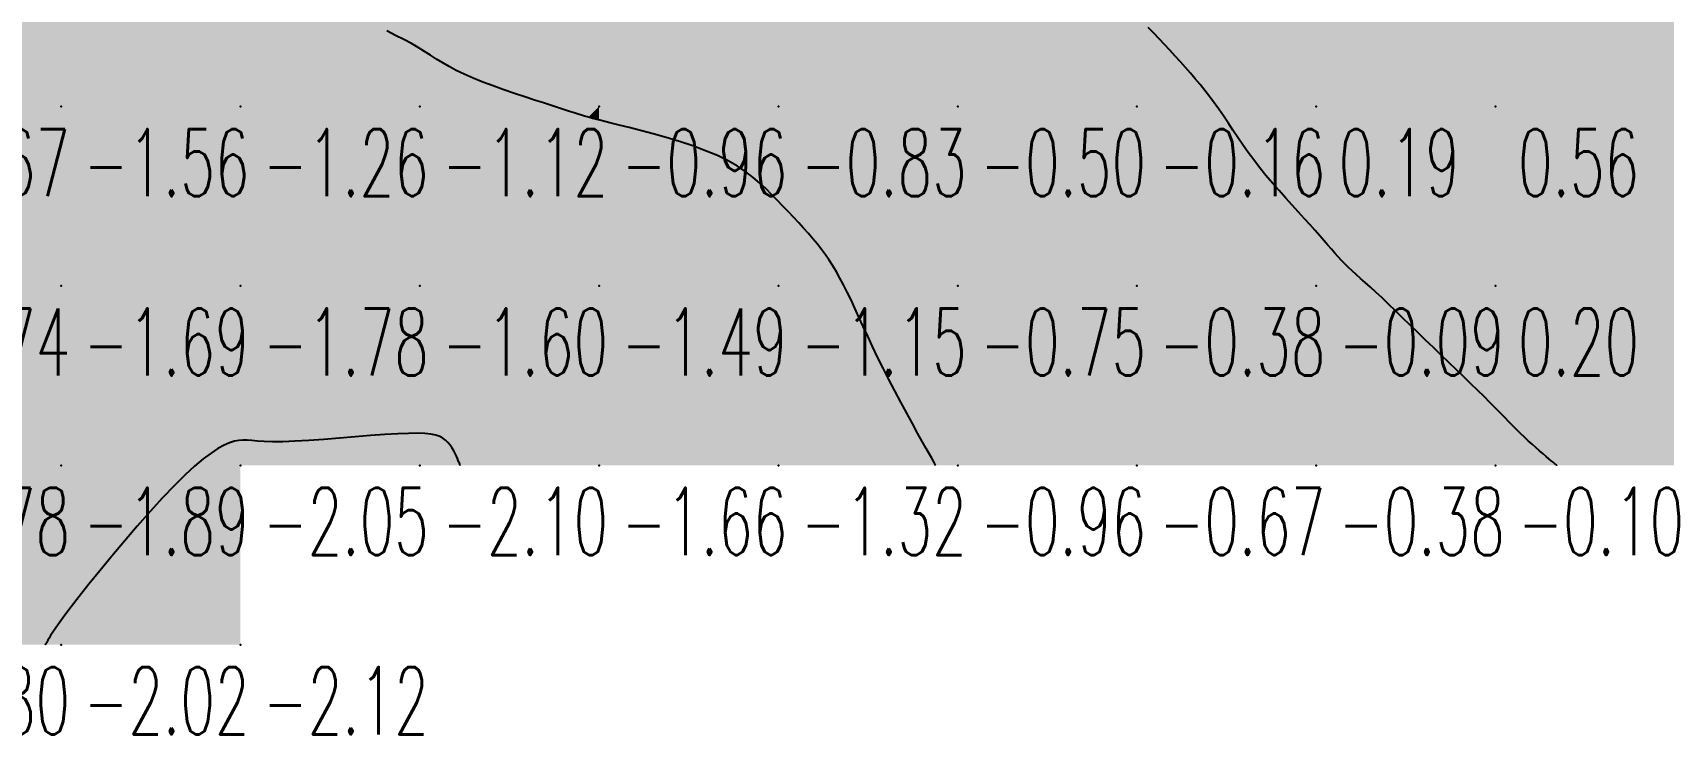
# Model space of a CAD drawing. Header units: millimetres. Extents: x 88261 to 90953, y 390274 to 392322.
# Drawn here: x 90588.7 to 90679.6, y 390432.2 to 390471.4 of the extents above; entities that cross this region are included whole.
import ezdxf
from ezdxf.enums import TextEntityAlignment as Align

# ---------------------------------------------------------------- set-up
doc = ezdxf.new("R2010")
doc.units = ezdxf.units.MM
doc.header["$LTSCALE"] = 25
for name, color, linetype in [('CN_03_00', 7, 'Continuous'), ('CN_04_00', 242, 'Continuous'), ('COTEAlt', 7, 'Continuous'), ('TN_COLORIAGE', 7, 'Continuous')]:
    doc.layers.add(name, color=color, linetype=linetype)
doc.styles.add('Simplex 1.0', font='Simplex.shx', dxfattribs={"width": 0.99, "height": 2.5})
doc.styles.get("Standard").update_dxf_attribs({"font": 'times.ttf'})

# ---------------------------------------------------------------- blocks, each defined once
blk = doc.blocks.new('COTE')
at = {"color": 0}
blk.add_point((0, 0), dxfattribs=at)
at = {"layer": 'COTEAlt'}
blk.add_attdef('ALT', text='', height=3.75, dxfattribs=at).set_placement((1.25, -1.25), align=Align.TOP_LEFT)

msp = doc.modelspace()

# ---------------------------------------------------------------- linework, layer by layer
at = {"layer": 'CN_03_00', "flags": 128}
for points, elevation in [([(90639.023, 390447.239), (90639.022, 390447.241), (90639.014, 390447.254), (90638.995, 390447.289), (90638.957, 390447.357), (90638.894, 390447.468), (90638.801, 390447.635), (90638.671, 390447.867), (90638.498, 390448.177), (90638.277, 390448.57), (90638.017, 390449.037), (90637.724, 390449.566), (90637.409, 390450.142), (90637.079, 390450.753), (90636.743, 390451.384), (90636.41, 390452.022), (90636.09, 390452.655), (90635.787, 390453.27), (90635.503, 390453.864), (90635.237, 390454.435), (90634.985, 390454.982), (90634.746, 390455.503), (90634.519, 390455.997), (90634.301, 390456.462), (90634.091, 390456.896), (90633.887, 390457.299), (90633.687, 390457.674), (90633.488, 390458.026), (90633.287, 390458.357), (90633.083, 390458.673), (90632.873, 390458.978), (90632.654, 390459.276), (90632.424, 390459.571), (90632.181, 390459.867), (90631.926, 390460.164), (90631.66, 390460.464), (90631.384, 390460.766), (90631.099, 390461.07), (90630.807, 390461.378), (90630.507, 390461.69), (90630.203, 390462.006), (90629.892, 390462.326), (90629.568, 390462.648), (90629.222, 390462.97), (90628.846, 390463.29), (90628.429, 390463.606), (90627.964, 390463.915), (90627.442, 390464.216), (90626.853, 390464.505), (90626.194, 390464.782), (90625.482, 390465.044), (90624.741, 390465.289), (90623.993, 390465.516), (90623.26, 390465.723), (90622.565, 390465.908), (90621.932, 390466.07), (90621.381, 390466.207), (90620.931, 390466.319), (90620.571, 390466.408), (90620.286, 390466.478), (90620.059, 390466.535), (90619.877, 390466.582), (90619.722, 390466.624), (90619.579, 390466.664), (90619.433, 390466.708), (90619.269, 390466.759), (90619.081, 390466.818), (90618.863, 390466.888), (90618.61, 390466.97), (90618.318, 390467.065), (90617.981, 390467.174), (90617.593, 390467.3), (90617.151, 390467.444), (90616.651, 390467.606), (90616.106, 390467.785), (90615.531, 390467.977), (90614.941, 390468.18), (90614.351, 390468.391), (90613.776, 390468.607), (90613.232, 390468.825), (90612.733, 390469.043), (90612.289, 390469.258), (90611.893, 390469.471), (90611.531, 390469.682), (90611.191, 390469.893), (90610.859, 390470.105), (90610.523, 390470.318), (90610.169, 390470.533), (90609.784, 390470.752), (90609.36, 390470.976), (90608.899, 390471.209), (90608.409, 390471.456)], -1), ([(90612.508, 390447.239), (90612.507, 390447.24), (90612.506, 390447.244), (90612.502, 390447.253), (90612.494, 390447.273), (90612.481, 390447.305), (90612.461, 390447.352), (90612.434, 390447.418), (90612.398, 390447.506), (90612.352, 390447.618), (90612.294, 390447.749), (90612.226, 390447.894), (90612.145, 390448.048), (90612.052, 390448.204), (90611.946, 390448.358), (90611.826, 390448.504), (90611.692, 390448.636), (90611.542, 390448.75), (90611.364, 390448.845), (90611.146, 390448.92), (90610.876, 390448.976), (90610.541, 390449.012), (90610.129, 390449.028), (90609.627, 390449.023), (90609.022, 390448.999), (90608.309, 390448.954), (90607.512, 390448.895), (90606.659, 390448.827), (90605.78, 390448.755), (90604.906, 390448.687), (90604.066, 390448.627), (90603.29, 390448.581), (90602.608, 390448.555), (90602.042, 390448.552), (90601.58, 390448.568), (90601.203, 390448.593), (90600.892, 390448.62), (90600.627, 390448.641), (90600.39, 390448.647), (90600.16, 390448.63), (90599.918, 390448.583), (90599.648, 390448.498), (90599.344, 390448.365), (90599, 390448.177), (90598.614, 390447.926), (90598.182, 390447.603), (90597.699, 390447.2), (90597.162, 390446.709), (90596.568, 390446.122), (90595.915, 390445.435), (90595.22, 390444.67), (90594.503, 390443.854), (90593.783, 390443.013), (90593.079, 390442.173), (90592.412, 390441.362), (90591.801, 390440.606), (90591.265, 390439.931), (90590.82, 390439.358), (90590.46, 390438.883), (90590.175, 390438.495), (90589.954, 390438.184), (90589.788, 390437.939), (90589.666, 390437.75), (90589.579, 390437.605), (90589.515, 390437.496), (90589.467, 390437.411), (90589.43, 390437.347), (90589.404, 390437.302), (90589.387, 390437.271), (90589.376, 390437.253), (90589.371, 390437.243), (90589.369, 390437.24), (90589.369, 390437.239)], -2)]:
    msp.add_lwpolyline(points, dxfattribs=dict(at, elevation=elevation))
at = {"layer": 'CN_04_00', "flags": 128}
msp.add_lwpolyline([(90673.664, 390447.239), (90673.663, 390447.24), (90673.659, 390447.243), (90673.647, 390447.253), (90673.625, 390447.272), (90673.588, 390447.302), (90673.533, 390447.348), (90673.456, 390447.413), (90673.353, 390447.498), (90673.223, 390447.606), (90673.067, 390447.736), (90672.892, 390447.885), (90672.699, 390448.05), (90672.495, 390448.228), (90672.283, 390448.416), (90672.067, 390448.613), (90671.852, 390448.814), (90671.64, 390449.018), (90671.429, 390449.227), (90671.214, 390449.444), (90670.991, 390449.672), (90670.755, 390449.914), (90670.503, 390450.172), (90670.229, 390450.449), (90669.93, 390450.749), (90669.602, 390451.072), (90669.248, 390451.418), (90668.871, 390451.783), (90668.475, 390452.165), (90668.064, 390452.56), (90667.641, 390452.967), (90667.21, 390453.382), (90666.775, 390453.803), (90666.339, 390454.226), (90665.906, 390454.647), (90665.479, 390455.062), (90665.063, 390455.466), (90664.661, 390455.855), (90664.277, 390456.225), (90663.914, 390456.57), (90663.576, 390456.887), (90663.266, 390457.173), (90662.982, 390457.43), (90662.721, 390457.664), (90662.48, 390457.88), (90662.255, 390458.083), (90662.045, 390458.277), (90661.845, 390458.468), (90661.654, 390458.661), (90661.466, 390458.859), (90661.28, 390459.067), (90661.089, 390459.286), (90660.889, 390459.519), (90660.676, 390459.77), (90660.445, 390460.039), (90660.191, 390460.33), (90659.91, 390460.646), (90659.599, 390460.988), (90659.263, 390461.353), (90658.908, 390461.738), (90658.542, 390462.14), (90658.169, 390462.554), (90657.798, 390462.977), (90657.435, 390463.405), (90657.086, 390463.836), (90656.757, 390464.265), (90656.445, 390464.69), (90656.149, 390465.111), (90655.866, 390465.526), (90655.594, 390465.932), (90655.329, 390466.33), (90655.068, 390466.716), (90654.81, 390467.09), (90654.552, 390467.451), (90654.293, 390467.799), (90654.031, 390468.137), (90653.767, 390468.467), (90653.5, 390468.791), (90653.228, 390469.11), (90652.952, 390469.427), (90652.669, 390469.744), (90652.381, 390470.061), (90652.087, 390470.379), (90651.788, 390470.699), (90651.486, 390471.018), (90651.181, 390471.338), (90650.875, 390471.658)], dxfattribs=at)
at = {"layer": 'TN_COLORIAGE', "color": 101}
for points in [[(90580.249, 390477.239, -1.277), (90580.249, 390467.239, -1.277), (90590.249, 390477.239, -1.277)], [(90580.249, 390467.239, -1.277), (90590.249, 390467.239, -1.277), (90590.249, 390477.239, -1.277)], [(90590.249, 390467.239, -1.047), (90600.249, 390467.239, -1.047), (90600.249, 390477.239, -1.047)], [(90590.249, 390477.239, -1.047), (90590.249, 390467.239, -1.047), (90600.249, 390477.239, -1.047)], [(90600.249, 390467.239, -1), (90605.623, 390472.614, -1), (90600.249, 390477.239, -1), (90601.954, 390477.239, -1)], [(90600.249, 390467.239, -1), (90605.623, 390472.614, -1), (90610.249, 390467.239, -1), (90610.249, 390470.705, -1)], [(90612.088, 390469.079, -1.12), (90610.249, 390470.705, -1.12), (90610.249, 390467.239, -1.12)], [(90612.088, 390469.079, -1.12), (90617.794, 390467.239, -1.12), (90610.249, 390467.239, -1.12)], [(90580.249, 390467.239, -1.56), (90580.249, 390457.239, -1.56), (90590.249, 390467.239, -1.56)], [(90580.249, 390457.239, -1.56), (90590.249, 390457.239, -1.56), (90590.249, 390467.239, -1.56)], [(90590.249, 390457.239, -1.264), (90600.249, 390457.239, -1.264), (90600.249, 390467.239, -1.264)], [(90590.249, 390467.239, -1.264), (90590.249, 390457.239, -1.264), (90600.249, 390467.239, -1.264)], [(90600.249, 390457.239, -1.12), (90610.249, 390457.239, -1.12), (90610.249, 390467.239, -1.12)], [(90600.249, 390467.239, -1.12), (90600.249, 390457.239, -1.12), (90610.249, 390467.239, -1.12)], [(90610.249, 390457.239, -1), (90619.638, 390466.629, -1), (90610.249, 390467.239, -1), (90617.794, 390467.239, -1)], [(90610.249, 390457.239, -1), (90619.638, 390466.629, -1), (90620.249, 390457.239, -1), (90620.249, 390466.493, -1)], [(90627.655, 390464.645, -1.485), (90620.249, 390466.493, -1.485), (90620.249, 390457.239, -1.485)], [(90620.249, 390457.239, -1), (90627.655, 390464.645, -1), (90630.249, 390457.239, -1), (90630.249, 390461.958, -1)], [(90632.567, 390459.558, -1.152), (90630.249, 390461.958, -1.152), (90630.249, 390457.239, -1.152)], [(90632.567, 390459.558, -1.152), (90634.027, 390457.239, -1.152), (90630.249, 390457.239, -1.152)], [(90580.249, 390457.239, -1.693), (90580.249, 390447.239, -1.693), (90590.249, 390457.239, -1.693)], [(90580.249, 390447.239, -1.693), (90590.249, 390447.239, -1.693), (90590.249, 390457.239, -1.693)], [(90597.227, 390447.239, -1.784), (90600.249, 390448.996, -1.784), (90590.249, 390447.239, -1.784), (90600.249, 390457.239, -1.784)], [(90590.249, 390457.239, -1.784), (90590.249, 390447.239, -1.784), (90600.249, 390457.239, -1.784)], [(90600.249, 390448.996, -1.602), (90601.288, 390448.279, -1.602), (90600.249, 390457.239, -1.602), (90610.249, 390457.239, -1.602)], [(90601.288, 390448.279, -1.602), (90610.249, 390449.218, -1.602), (90610.249, 390457.239, -1.602)], [(90610.249, 390449.218, -1.485), (90611.849, 390448.84, -1.485), (90610.249, 390457.239, -1.485), (90620.249, 390457.239, -1.485)], [(90612.508, 390447.239, -1.485), (90611.849, 390448.84, -1.485), (90620.249, 390447.239, -1.485), (90620.249, 390457.239, -1.485)], [(90620.249, 390447.239, -1.152), (90630.249, 390447.239, -1.152), (90630.249, 390457.239, -1.152)], [(90620.249, 390457.239, -1.152), (90620.249, 390447.239, -1.152), (90630.249, 390457.239, -1.152)], [(90630.249, 390447.239, -1), (90635.872, 390452.862, -1), (90630.249, 390457.239, -1), (90634.027, 390457.239, -1)], [(90635.872, 390452.862, -1.321), (90639.023, 390447.239, -1.321), (90630.249, 390447.239, -1.321)], [(90580.249, 390447.239, -1.894), (90580.249, 390437.239, -1.894), (90590.249, 390447.239, -1.894)], [(90590.249, 390438.777, -1.8), (90589.369, 390437.239, -1.8), (90590.249, 390447.239, -1.8), (90580.249, 390437.239, -1.8)], [(90590.249, 390438.777, -1.894), (90597.227, 390447.239, -1.894), (90590.249, 390447.239, -1.894)]]:
    msp.add_solid(points, dxfattribs=at)
at = {"layer": 'TN_COLORIAGE', "color": 91}
for points in [[(90610.249, 390470.705, -0.773), (90605.623, 390472.614, -0.773), (90610.249, 390477.239, -0.773)], [(90610.249, 390470.705, -0.466), (90612.088, 390469.079, -0.466), (90610.249, 390477.239, -0.466), (90620.249, 390477.239, -0.466)], [(90617.794, 390467.239, -0.466), (90612.088, 390469.079, -0.466), (90620.249, 390467.239, -0.466), (90620.249, 390477.239, -0.466)], [(90620.249, 390477.239, -0.331), (90620.249, 390467.239, -0.331), (90630.249, 390477.239, -0.331)], [(90620.249, 390467.239, -0.331), (90630.249, 390467.239, -0.331), (90630.249, 390477.239, -0.331)], [(90630.249, 390477.239, -0.175), (90630.249, 390467.239, -0.175), (90640.249, 390477.239, -0.175)], [(90630.249, 390467.239, -0.175), (90640.249, 390467.239, -0.175), (90640.249, 390477.239, -0.175)], [(90640.249, 390467.239), (90647.826, 390474.816), (90640.249, 390477.239), (90645.486, 390477.239)], [(90640.249, 390467.239), (90647.826, 390474.816), (90650.249, 390467.239), (90650.249, 390472.307)], [(90652.738, 390469.729, -0.163), (90650.249, 390472.307, -0.163), (90650.249, 390467.239, -0.163)], [(90652.738, 390469.729, -0.163), (90654.815, 390467.239, -0.163), (90650.249, 390467.239, -0.163)], [(90617.794, 390467.239, -0.961), (90619.638, 390466.629, -0.961), (90620.249, 390467.239, -0.961)], [(90620.249, 390466.493, -0.961), (90619.638, 390466.629, -0.961), (90620.249, 390467.239, -0.961)], [(90620.249, 390466.493, -0.83), (90627.655, 390464.645, -0.83), (90620.249, 390467.239, -0.83), (90630.249, 390467.239, -0.83)], [(90630.249, 390461.958, -0.83), (90627.655, 390464.645, -0.83), (90630.249, 390467.239, -0.83)], [(90630.249, 390461.958, -0.497), (90632.567, 390459.558, -0.497), (90630.249, 390467.239, -0.497), (90640.249, 390467.239, -0.497)], [(90634.027, 390457.239, -0.497), (90632.567, 390459.558, -0.497), (90640.249, 390457.239, -0.497), (90640.249, 390467.239, -0.497)], [(90640.249, 390457.239, -0.163), (90650.249, 390457.239, -0.163), (90650.249, 390467.239, -0.163)], [(90640.249, 390467.239, -0.163), (90640.249, 390457.239, -0.163), (90650.249, 390467.239, -0.163)], [(90650.249, 390457.239), (90656.863, 390463.854), (90650.249, 390467.239), (90654.815, 390467.239)], [(90650.249, 390457.239), (90656.863, 390463.854), (90660.249, 390457.239), (90660.249, 390460.358)], [(90661.601, 390458.592, -0.088), (90660.249, 390460.358, -0.088), (90660.249, 390457.239, -0.088)], [(90661.601, 390458.592, -0.088), (90663.268, 390457.239, -0.088), (90660.249, 390457.239, -0.088)], [(90634.027, 390457.239, -0.75), (90635.872, 390452.862, -0.75), (90640.249, 390457.239, -0.75)], [(90639.023, 390447.239, -0.75), (90635.872, 390452.862, -0.75), (90640.249, 390447.239, -0.75), (90640.249, 390457.239, -0.75)], [(90640.249, 390457.239, -0.379), (90640.249, 390447.239, -0.379), (90650.249, 390457.239, -0.379)], [(90640.249, 390447.239, -0.379), (90650.249, 390447.239, -0.379), (90650.249, 390457.239, -0.379)], [(90650.249, 390457.239, -0.088), (90650.249, 390447.239, -0.088), (90660.249, 390457.239, -0.088)], [(90650.249, 390447.239, -0.088), (90660.249, 390447.239, -0.088), (90660.249, 390457.239, -0.088)], [(90660.249, 390447.239), (90666.783, 390453.774), (90660.249, 390457.239), (90663.268, 390457.239)], [(90660.249, 390447.239), (90666.783, 390453.774), (90670.249, 390447.239), (90670.249, 390450.482)], [(90671.799, 390448.79, -0.098), (90670.249, 390450.482, -0.098), (90670.249, 390447.239, -0.098)], [(90671.799, 390448.79, -0.098), (90673.664, 390447.239, -0.098), (90670.249, 390447.239, -0.098)]]:
    msp.add_solid(points, dxfattribs=at)
at = {"layer": 'TN_COLORIAGE', "color": 81}
for points in [[(90650.249, 390472.307, 0.492), (90652.738, 390469.729, 0.492), (90650.249, 390477.239, 0.492), (90660.249, 390477.239, 0.492)], [(90654.815, 390467.239, 0.492), (90652.738, 390469.729, 0.492), (90660.249, 390467.239, 0.492), (90660.249, 390477.239, 0.492)], [(90660.249, 390467.239, 0.826), (90670.249, 390467.239, 0.826), (90670.249, 390477.239, 0.826)], [(90660.249, 390477.239, 0.826), (90660.249, 390467.239, 0.826), (90670.249, 390477.239, 0.826)], [(90670.249, 390467.239, 1), (90677.582, 390474.572, 1), (90670.249, 390477.239, 1), (90675.478, 390477.239, 1)], [(90670.249, 390467.239, 1), (90677.582, 390474.572, 1), (90680.249, 390467.239, 1), (90680.249, 390472.024, 1)], [(90654.815, 390467.239, 0.194), (90656.863, 390463.854, 0.194), (90660.249, 390467.239, 0.194)], [(90660.249, 390460.358, 0.194), (90656.863, 390463.854, 0.194), (90660.249, 390467.239, 0.194)], [(90660.249, 390460.358, 0.563), (90661.601, 390458.592, 0.563), (90660.249, 390467.239, 0.563), (90670.249, 390467.239, 0.563)], [(90663.268, 390457.239, 0.563), (90661.601, 390458.592, 0.563), (90670.249, 390457.239, 0.563), (90670.249, 390467.239, 0.563)], [(90670.249, 390467.239, 0.854), (90670.249, 390457.239, 0.854), (90680.249, 390467.239, 0.854)], [(90670.249, 390457.239, 0.854), (90680.249, 390457.239, 0.854), (90680.249, 390467.239, 0.854)], [(90663.268, 390457.239, 0.203), (90666.783, 390453.774, 0.203), (90670.249, 390457.239, 0.203)], [(90670.249, 390450.482, 0.203), (90666.783, 390453.774, 0.203), (90670.249, 390457.239, 0.203)], [(90670.249, 390450.482, 0.532), (90671.799, 390448.79, 0.532), (90670.249, 390457.239, 0.532), (90680.249, 390457.239, 0.532)], [(90673.664, 390447.239, 0.532), (90671.799, 390448.79, 0.532), (90680.249, 390447.239, 0.532), (90680.249, 390457.239, 0.532)]]:
    msp.add_solid(points, dxfattribs=at)
at = {"layer": 'TN_COLORIAGE', "color": 111}
for points in [[(90610.249, 390447.239, -2), (90610.249, 390449.218, -2), (90600.249, 390447.239, -2), (90601.288, 390448.279, -2)], [(90611.849, 390448.84, -2.098), (90610.249, 390449.218, -2.098), (90610.249, 390447.239, -2.098)], [(90600.249, 390448.996, -2.046), (90597.227, 390447.239, -2.046), (90600.249, 390447.239, -2.046)], [(90601.288, 390448.279, -2.046), (90600.249, 390448.996, -2.046), (90600.249, 390447.239, -2.046)], [(90611.849, 390448.84, -2.098), (90612.508, 390447.239, -2.098), (90610.249, 390447.239, -2.098)], [(90600.249, 390447.239, -2), (90597.227, 390447.239, -2), (90590.249, 390437.239, -2), (90590.249, 390438.777, -2)], [(90600.249, 390437.239, -2.019), (90600.249, 390447.239, -2.019), (90590.249, 390437.239, -2.019)], [(90589.369, 390437.239, -2.019), (90590.249, 390438.777, -2.019), (90590.249, 390437.239, -2.019)]]:
    msp.add_solid(points, dxfattribs=at)

# ---------------------------------------------------------------- block references
at = {"layer": 'COTEAlt'}
ref = msp.add_blockref('COTE', (90580.249, 390467.239), dxfattribs=at)
ref.add_attrib('ALT', '-1.67', dxfattribs={"height": 3.75, "style": 'Simplex 1.0', "width": 0.6}).set_placement((90581.499, 390465.989), align=Align.TOP_LEFT)
ref = msp.add_blockref('COTE', (90590.249, 390467.239), dxfattribs=at)
ref.add_attrib('ALT', '-1.56', dxfattribs={"height": 3.75, "style": 'Simplex 1.0', "width": 0.6}).set_placement((90591.499, 390465.989), align=Align.TOP_LEFT)
ref = msp.add_blockref('COTE', (90600.249, 390467.239), dxfattribs=at)
ref.add_attrib('ALT', '-1.26', dxfattribs={"height": 3.75, "style": 'Simplex 1.0', "width": 0.6}).set_placement((90601.499, 390465.989), align=Align.TOP_LEFT)
ref = msp.add_blockref('COTE', (90610.249, 390467.239), dxfattribs=at)
ref.add_attrib('ALT', '-1.12', dxfattribs={"height": 3.75, "style": 'Simplex 1.0', "width": 0.6}).set_placement((90611.499, 390465.989), align=Align.TOP_LEFT)
ref = msp.add_blockref('COTE', (90620.249, 390467.239), dxfattribs=at)
ref.add_attrib('ALT', '-0.96', dxfattribs={"height": 3.75, "style": 'Simplex 1.0', "width": 0.6}).set_placement((90621.499, 390465.989), align=Align.TOP_LEFT)
ref = msp.add_blockref('COTE', (90630.249, 390467.239), dxfattribs=at)
ref.add_attrib('ALT', '-0.83', dxfattribs={"height": 3.75, "style": 'Simplex 1.0', "width": 0.6}).set_placement((90631.499, 390465.989), align=Align.TOP_LEFT)
ref = msp.add_blockref('COTE', (90640.249, 390467.239), dxfattribs=at)
ref.add_attrib('ALT', '-0.50', dxfattribs={"height": 3.75, "style": 'Simplex 1.0', "width": 0.6}).set_placement((90641.499, 390465.989), align=Align.TOP_LEFT)
ref = msp.add_blockref('COTE', (90650.249, 390467.239), dxfattribs=at)
ref.add_attrib('ALT', '-0.16', dxfattribs={"height": 3.75, "style": 'Simplex 1.0', "width": 0.6}).set_placement((90651.499, 390465.989), align=Align.TOP_LEFT)
ref = msp.add_blockref('COTE', (90660.249, 390467.239), dxfattribs=at)
ref.add_attrib('ALT', '0.19', dxfattribs={"height": 3.75, "style": 'Simplex 1.0', "width": 0.6}).set_placement((90661.499, 390465.989), align=Align.TOP_LEFT)
ref = msp.add_blockref('COTE', (90670.249, 390467.239), dxfattribs=at)
ref.add_attrib('ALT', '0.56', dxfattribs={"height": 3.75, "style": 'Simplex 1.0', "width": 0.6}).set_placement((90671.499, 390465.989), align=Align.TOP_LEFT)
ref = msp.add_blockref('COTE', (90580.249, 390457.239), dxfattribs=at)
ref.add_attrib('ALT', '-1.74', dxfattribs={"height": 3.75, "style": 'Simplex 1.0', "width": 0.6}).set_placement((90581.499, 390455.989), align=Align.TOP_LEFT)
ref = msp.add_blockref('COTE', (90590.249, 390457.239), dxfattribs=at)
ref.add_attrib('ALT', '-1.69', dxfattribs={"height": 3.75, "style": 'Simplex 1.0', "width": 0.6}).set_placement((90591.499, 390455.989), align=Align.TOP_LEFT)
ref = msp.add_blockref('COTE', (90600.249, 390457.239), dxfattribs=at)
ref.add_attrib('ALT', '-1.78', dxfattribs={"height": 3.75, "style": 'Simplex 1.0', "width": 0.6}).set_placement((90601.499, 390455.989), align=Align.TOP_LEFT)
ref = msp.add_blockref('COTE', (90610.249, 390457.239), dxfattribs=at)
ref.add_attrib('ALT', '-1.60', dxfattribs={"height": 3.75, "style": 'Simplex 1.0', "width": 0.6}).set_placement((90611.499, 390455.989), align=Align.TOP_LEFT)
ref = msp.add_blockref('COTE', (90620.249, 390457.239), dxfattribs=at)
ref.add_attrib('ALT', '-1.49', dxfattribs={"height": 3.75, "style": 'Simplex 1.0', "width": 0.6}).set_placement((90621.499, 390455.989), align=Align.TOP_LEFT)
ref = msp.add_blockref('COTE', (90630.249, 390457.239), dxfattribs=at)
ref.add_attrib('ALT', '-1.15', dxfattribs={"height": 3.75, "style": 'Simplex 1.0', "width": 0.6}).set_placement((90631.499, 390455.989), align=Align.TOP_LEFT)
ref = msp.add_blockref('COTE', (90640.249, 390457.239), dxfattribs=at)
ref.add_attrib('ALT', '-0.75', dxfattribs={"height": 3.75, "style": 'Simplex 1.0', "width": 0.6}).set_placement((90641.499, 390455.989), align=Align.TOP_LEFT)
ref = msp.add_blockref('COTE', (90650.249, 390457.239), dxfattribs=at)
ref.add_attrib('ALT', '-0.38', dxfattribs={"height": 3.75, "style": 'Simplex 1.0', "width": 0.6}).set_placement((90651.499, 390455.989), align=Align.TOP_LEFT)
ref = msp.add_blockref('COTE', (90660.249, 390457.239), dxfattribs=at)
ref.add_attrib('ALT', '-0.09', dxfattribs={"height": 3.75, "style": 'Simplex 1.0', "width": 0.6}).set_placement((90661.499, 390455.989), align=Align.TOP_LEFT)
ref = msp.add_blockref('COTE', (90670.249, 390457.239), dxfattribs=at)
ref.add_attrib('ALT', '0.20', dxfattribs={"height": 3.75, "style": 'Simplex 1.0', "width": 0.6}).set_placement((90671.499, 390455.989), align=Align.TOP_LEFT)
ref = msp.add_blockref('COTE', (90580.249, 390447.239), dxfattribs=at)
ref.add_attrib('ALT', '-1.78', dxfattribs={"height": 3.75, "style": 'Simplex 1.0', "width": 0.6}).set_placement((90581.499, 390445.989), align=Align.TOP_LEFT)
ref = msp.add_blockref('COTE', (90590.249, 390447.239), dxfattribs=at)
ref.add_attrib('ALT', '-1.89', dxfattribs={"height": 3.75, "style": 'Simplex 1.0', "width": 0.6}).set_placement((90591.499, 390445.989), align=Align.TOP_LEFT)
ref = msp.add_blockref('COTE', (90600.249, 390447.239), dxfattribs=at)
ref.add_attrib('ALT', '-2.05', dxfattribs={"height": 3.75, "style": 'Simplex 1.0', "width": 0.6}).set_placement((90601.499, 390445.989), align=Align.TOP_LEFT)
ref = msp.add_blockref('COTE', (90610.249, 390447.239), dxfattribs=at)
ref.add_attrib('ALT', '-2.10', dxfattribs={"height": 3.75, "style": 'Simplex 1.0', "width": 0.6}).set_placement((90611.499, 390445.989), align=Align.TOP_LEFT)
ref = msp.add_blockref('COTE', (90620.249, 390447.239), dxfattribs=at)
ref.add_attrib('ALT', '-1.66', dxfattribs={"height": 3.75, "style": 'Simplex 1.0', "width": 0.6}).set_placement((90621.499, 390445.989), align=Align.TOP_LEFT)
ref = msp.add_blockref('COTE', (90630.249, 390447.239), dxfattribs=at)
ref.add_attrib('ALT', '-1.32', dxfattribs={"height": 3.75, "style": 'Simplex 1.0', "width": 0.6}).set_placement((90631.499, 390445.989), align=Align.TOP_LEFT)
ref = msp.add_blockref('COTE', (90640.249, 390447.239), dxfattribs=at)
ref.add_attrib('ALT', '-0.96', dxfattribs={"height": 3.75, "style": 'Simplex 1.0', "width": 0.6}).set_placement((90641.499, 390445.989), align=Align.TOP_LEFT)
ref = msp.add_blockref('COTE', (90650.249, 390447.239), dxfattribs=at)
ref.add_attrib('ALT', '-0.67', dxfattribs={"height": 3.75, "style": 'Simplex 1.0', "width": 0.6}).set_placement((90651.499, 390445.989), align=Align.TOP_LEFT)
ref = msp.add_blockref('COTE', (90660.249, 390447.239), dxfattribs=at)
ref.add_attrib('ALT', '-0.38', dxfattribs={"height": 3.75, "style": 'Simplex 1.0', "width": 0.6}).set_placement((90661.499, 390445.989), align=Align.TOP_LEFT)
ref = msp.add_blockref('COTE', (90670.249, 390447.239), dxfattribs=at)
ref.add_attrib('ALT', '-0.10', dxfattribs={"height": 3.75, "style": 'Simplex 1.0', "width": 0.6}).set_placement((90671.499, 390445.989), align=Align.TOP_LEFT)
ref = msp.add_blockref('COTE', (90580.249, 390437.239), dxfattribs=at)
ref.add_attrib('ALT', '-1.80', dxfattribs={"height": 3.75, "style": 'Simplex 1.0', "width": 0.6}).set_placement((90581.499, 390435.989), align=Align.TOP_LEFT)
ref = msp.add_blockref('COTE', (90590.249, 390437.239), dxfattribs=at)
ref.add_attrib('ALT', '-2.02', dxfattribs={"height": 3.75, "style": 'Simplex 1.0', "width": 0.6}).set_placement((90591.499, 390435.989), align=Align.TOP_LEFT)
ref = msp.add_blockref('COTE', (90600.249, 390437.239), dxfattribs=at)
ref.add_attrib('ALT', '-2.12', dxfattribs={"height": 3.75, "style": 'Simplex 1.0', "width": 0.6}).set_placement((90601.499, 390435.989), align=Align.TOP_LEFT)

doc.saveas('drawing.dxf')
